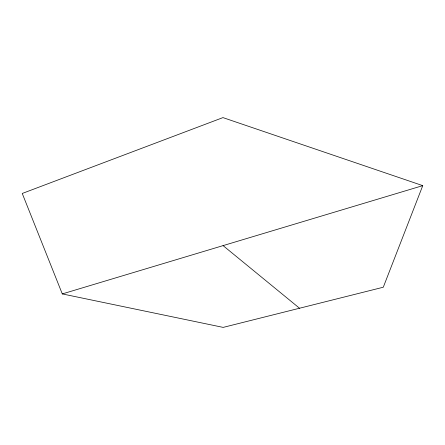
<?xml version="1.0" encoding="UTF-8"?>
<svg xmlns="http://www.w3.org/2000/svg" width="445" height="445" viewBox="0 0 445 445"><rect width="100%" height="100%" fill="white"/><g stroke="black" fill="none" stroke-linecap="round" stroke-linejoin="round"><path stroke-width="0.67" d="M422.75 185.637L383.29 287.225L223.162 327.392L62.289 293.917L22.25 193.458L222.956 117.608L422.75 185.637L62.289 293.917M223.079 245.618L299.524 308.235"/></g></svg>
